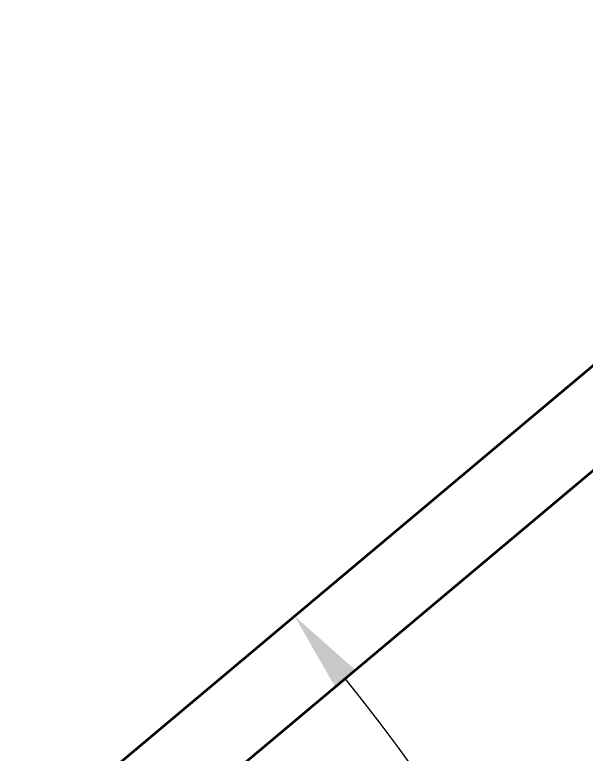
# Model space of a CAD drawing. Header units: millimetres. Extents: x 2054 to 12135, y -1469 to 564.
# Drawn here: x 9893 to 9935.6, y 130.2 to 185.3 of the extents above; entities that cross this region are included whole.
import ezdxf

# ---------------------------------------------------------------- set-up
doc = ezdxf.new("R2010")
doc.units = ezdxf.units.MM
doc.linetypes.add('HIDDEN_ISO', pattern=[4.5, 3, -1.5])
for name, color, linetype, lineweight in [('2D-HIDDEN', 8, 'HIDDEN_ISO', 18), ('2D-VISIBLE', 7, 'Continuous', 35), ('DIMENSIONS', 4, 'Continuous', 18)]:
    doc.layers.add(name, color=color, linetype=linetype, lineweight=lineweight)
doc.styles.add('ISO', font='isocpeur.ttf')
doc.styles.add('OpenSansCondensed-Light', font='OpenSansCondensed-Light.ttf')
doc.dimstyles.new('EZ_CURVED', dxfattribs={"dimtxt": 0.25, "dimasz": 0.25, "dimexe": 0.375, "dimexo": 0.125, "dimgap": 0.1, "dimtad": 1, "dimlfac": 100, "dimzin": 12, "dimdsep": 46, "dimtxsty": 'OpenSansCondensed-Light', "dimcen": 2.5, "dimazin": 2, "dimtfac": 0.5, "dimtmove": 2, "dimatfit": 3, "dimarcsym": 2})

msp = doc.modelspace()

# ---------------------------------------------------------------- linework, layer by layer
at = {"layer": '2D-HIDDEN'}
for p, q in [((9752.917, 5.366), (9967.41, 185.347)), ((9756.774, 0.77), (9971.267, 180.751))]:
    msp.add_line(p, q, dxfattribs=at)
at = {"layer": '2D-VISIBLE'}
for p, q in [((9752.917, 5.366), (9967.41, 185.347)), ((9756.774, 0.77), (9971.267, 180.751))]:
    msp.add_line(p, q, dxfattribs=at)

# ---------------------------------------------------------------- dimensions: what is measured, and where the dimension line sits
at = {"layer": 'DIMENSIONS'}
msp.add_angular_dim_3p(base=(9950.347, 77.225), center=(9752.917, 5.366), p1=(9962.917, 5.366), p2=(9913.787, 140.352), dimstyle='EZ_CURVED', override={"dimscale": 2, "dimtxt": 3.5, "dimasz": 3, "dimexe": 1.5, "dimexo": 1, "dimgap": 1, "dimtad": 1, "dimtih": 0, "dimtoh": 0, "dimdec": 0, "dimlfac": 1, "dimzin": 8, "dimdsep": 46, "dimpost": '', "dimtxsty": 'ISO', "dimtsz": 0, "dimdle": 0, "dimclrd": 4, "dimclre": 4, "dimclrt": 7}, dxfattribs=at).render()

doc.saveas('drawing.dxf')
